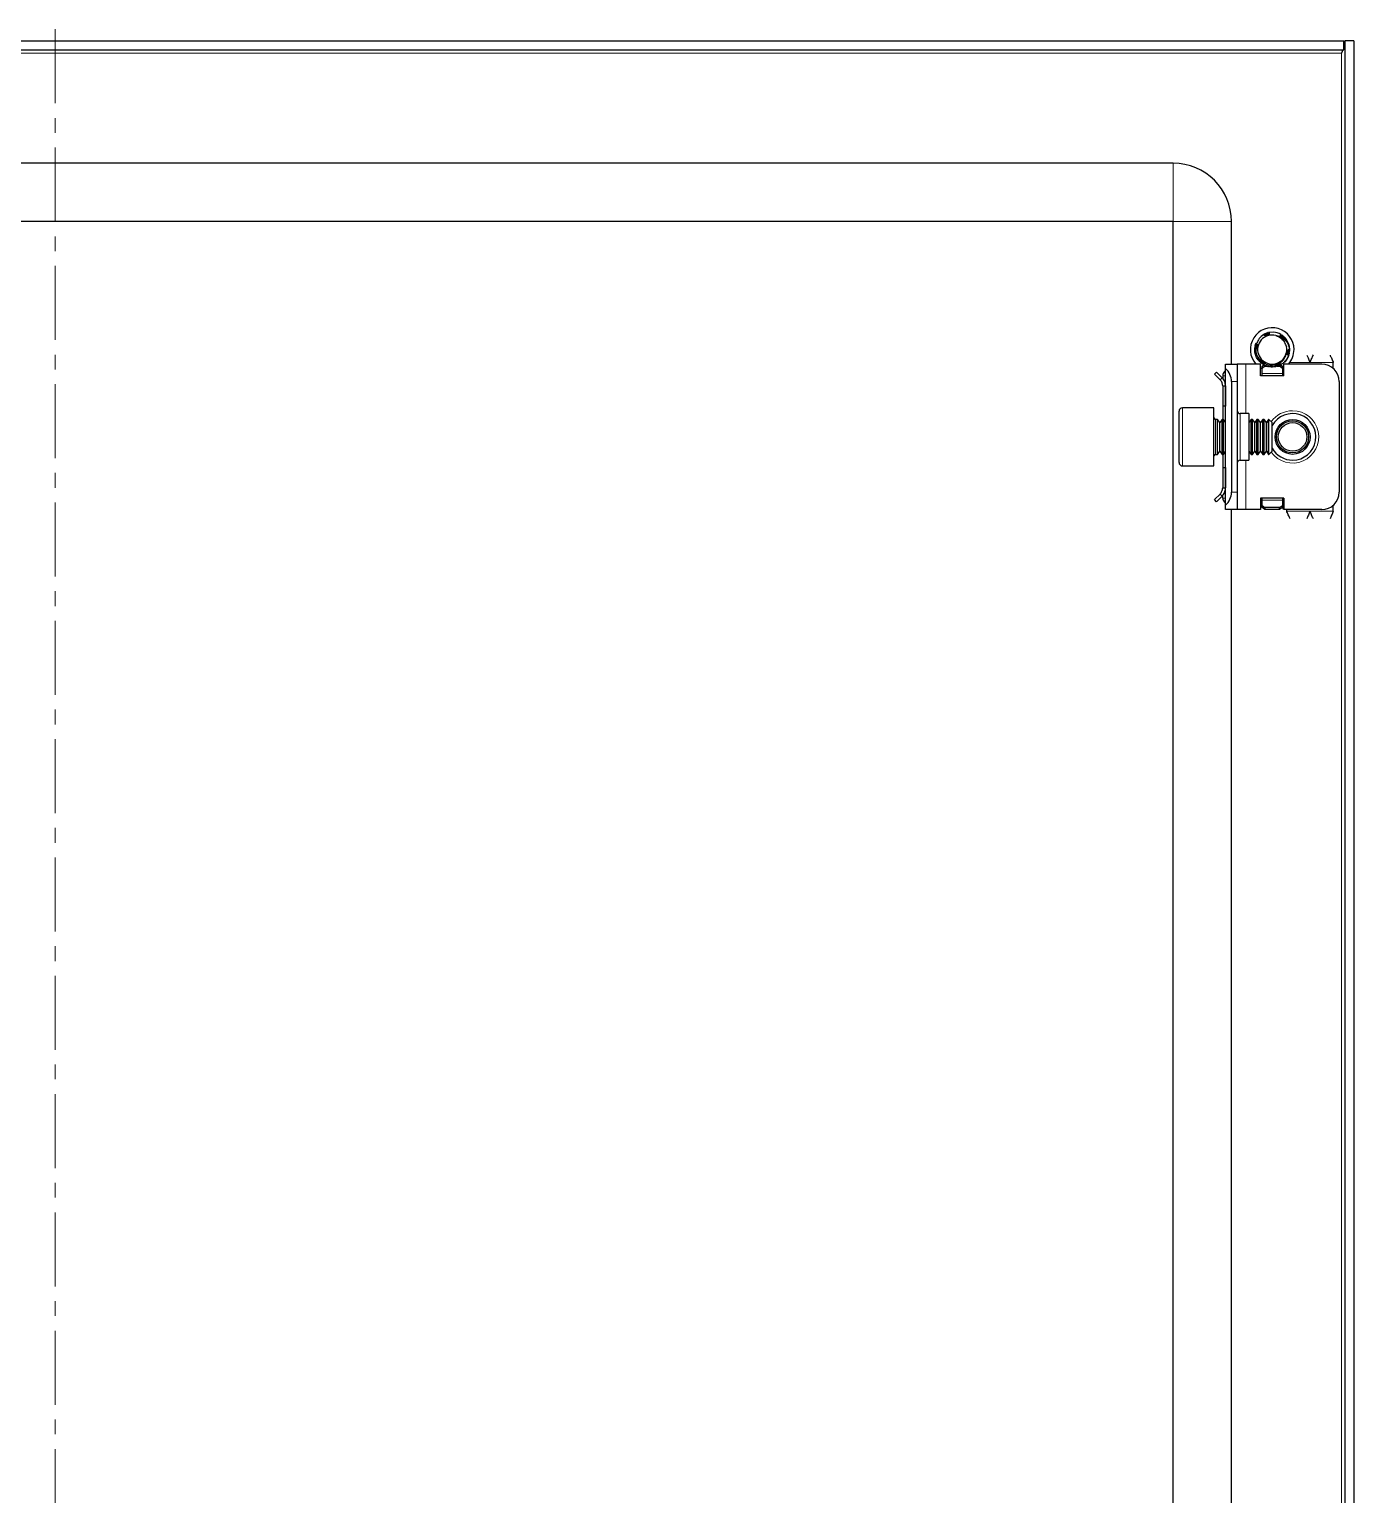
# Model space of a CAD drawing. Header units: millimetres. Extents: x 48 to 1430, y -979 to 1408.
# Drawn here: x 1202.5 to 1430, y 1056.5 to 1308.2 of the extents above; entities that cross this region are included whole.
import ezdxf

# ---------------------------------------------------------------- set-up
doc = ezdxf.new("R2010")
doc.units = ezdxf.units.MM
doc.linetypes.add('CENTERX2', pattern=[20.32, 12.7, -2.54, 2.54, -2.54])
doc.layers.add('FORMAT', color=7, linetype='Continuous')

msp = doc.modelspace()

# ---------------------------------------------------------------- linework, layer by layer
at = {"color": 7, "linetype": 'Continuous', "lineweight": 25}
for p, q in [((985.69, 1306.17), (1428.29, 1306.17)), ((985.69, 1304.67), (1428.29, 1304.67)), ((1428.13, 1304.67), (1427.89, 1304.07)), ((1428.29, 1304.67), (1428.29, 1306.17)), ((1429.99, 1306.17), (1428.49, 1306.17)), ((1428.49, 1306.17), (1428.49, -854.83)), ((1429.99, 1306.17), (1429.99, -854.83)), ((1398.99, 1285.17), (1014.99, 1285.17)), ((1398.99, 1275.17), (1014.99, 1275.17)), ((1398.99, -823.83), (1398.99, 1275.17)), ((1408.99, 1250.67), (1408.99, 1275.17)), ((1414.91, 1255.97), (1414.87, 1255.96)), ((1414.91, 1255.97), (1415.14, 1256.04)), ((1415.11, 1256.04), (1415.06, 1256.03)), ((1415.3, 1256.09), (1415.25, 1256.08)), ((1416.19, 1256.17), (1415.44, 1256.1)), ((1412.99, 1253.27), (1413.02, 1253.52)), ((1413, 1253.47), (1413, 1253.42)), ((1413.03, 1253.68), (1413.02, 1253.63)), ((1413.07, 1253.88), (1413.06, 1253.83)), ((1413.07, 1253.88), (1413.15, 1254.11)), ((1413.12, 1254.06), (1413.11, 1254.02)), ((1414.36, 1255.7), (1414.57, 1255.81)), ((1414.54, 1255.8), (1414.5, 1255.78)), ((1414.54, 1255.73), (1414.5, 1255.78)), ((1414.54, 1255.8), (1414.76, 1255.88)), ((1414.72, 1255.89), (1414.68, 1255.87)), ((1417.68, 1255.65), (1417.64, 1255.68)), ((1417.85, 1255.52), (1417.81, 1255.56)), ((1418.01, 1255.39), (1417.97, 1255.42)), ((1418.15, 1255.25), (1418.12, 1255.29)), ((1418.15, 1255.25), (1418.27, 1255.12)), ((1418.26, 1255.13), (1418.25, 1255.15)), ((1418.28, 1254.04), (1418.45, 1253.63)), ((1412.99, 1253.06), (1413.01, 1253.3)), ((1412.99, 1253.27), (1412.99, 1253.22)), ((1412.99, 1253.06), (1412.99, 1253.01)), ((1413, 1252.86), (1413.01, 1252.82)), ((1413.03, 1252.67), (1413.04, 1252.63)), ((1413.07, 1252.49), (1413.08, 1252.44)), ((1413.11, 1252.31), (1413.13, 1252.27)), ((1413.17, 1252.13), (1413.18, 1252.12)), ((1413.76, 1251.16), (1413.79, 1251.13)), ((1413.9, 1251.02), (1413.93, 1250.99)), ((1414.21, 1250.76), (1414, 1250.94)), ((1414.05, 1250.89), (1414.08, 1250.85)), ((1418.23, 1251.24), (1418.11, 1251.05)), ((1418.76, 1252.06), (1418.65, 1251.87)), ((1418.77, 1252.05), (1418.67, 1251.87)), ((1418.82, 1252.19), (1418.84, 1252.23)), ((1418.88, 1252.37), (1418.89, 1252.42)), ((1418.98, 1252.98), (1418.92, 1252.67)), ((1418.93, 1252.57), (1418.94, 1252.61)), ((1418.96, 1252.77), (1418.97, 1252.82)), ((1418.98, 1252.98), (1418.98, 1253.03)), ((1418.99, 1253.17), (1418.99, 1253.17)), ((1426.49, 1249.91), (1426.49, 1250.92)), ((1406.43, 1249.31), (1406.07, 1248.96)), ((1407.05, 1247.98), (1406.07, 1248.96)), ((1407.4, 1248.34), (1406.43, 1249.31)), ((1407.49, 1248.67), (1407.49, 1248.28)), ((1407.78, 1249.38), (1407.99, 1249.59)), ((1407.99, 1250.67), (1409.99, 1250.67)), ((1407.99, 1249.91), (1407.99, 1250.67)), ((1407.99, 1226.44), (1407.99, 1249.91)), ((1409.99, 1250.67), (1409.99, 1247.67)), ((1411.49, 1250.67), (1409.99, 1250.67)), ((1413.99, 1250.67), (1411.49, 1250.67)), ((1413.99, 1248.67), (1413.99, 1250.67)), ((1414.24, 1249.86), (1413.99, 1250)), ((1417.99, 1248.67), (1413.99, 1248.67)), ((1414.21, 1250.76), (1414.25, 1250.73)), ((1414.24, 1250.29), (1414.58, 1250.54)), ((1414.74, 1250.29), (1414.24, 1249.94)), ((1414.24, 1249.94), (1414.24, 1250.29)), ((1414.24, 1249.03), (1414.24, 1249.94)), ((1414.24, 1248.67), (1414.24, 1249.03)), ((1414.38, 1250.64), (1414.42, 1250.61)), ((1414.56, 1250.54), (1414.42, 1250.65)), ((1414.56, 1250.54), (1414.56, 1250.65)), ((1414.56, 1250.54), (1414.6, 1250.51)), ((1414.74, 1250.29), (1415.14, 1250.29)), ((1415.09, 1250.31), (1414.89, 1250.42)), ((1414.91, 1250.37), (1414.95, 1250.36)), ((1415.09, 1250.31), (1415.13, 1250.3)), ((1415.27, 1250.26), (1415.31, 1250.25)), ((1416.44, 1250.21), (1416.25, 1250.18)), ((1416.59, 1250.23), (1416.63, 1250.24)), ((1416.96, 1250.34), (1416.78, 1250.29)), ((1416.83, 1250.29), (1417.24, 1250.29)), ((1417.74, 1249.94), (1417.24, 1250.29)), ((1417.33, 1250.58), (1417.74, 1250.29)), ((1417.74, 1250.29), (1417.74, 1249.94)), ((1417.74, 1249.94), (1417.74, 1249.03)), ((1417.74, 1249.03), (1417.74, 1248.67)), ((1417.99, 1250), (1417.79, 1249.88)), ((1417.79, 1249.88), (1417.79, 1248.67)), ((1417.99, 1248.67), (1417.99, 1250.67)), ((1424.49, 1250.67), (1417.99, 1250.67)), ((1407.05, 1247.98), (1407.4, 1248.34)), ((1407.49, 1246.92), (1407.99, 1246.92)), ((1407.49, 1246.92), (1407.49, 1243.42)), ((1407.99, 1246.92), (1407.99, 1243.42)), ((1408.99, 1247.67), (1408.99, 1228.67)), ((1409.99, 1247.67), (1409.99, 1228.67)), ((1427.49, 1247.67), (1427.49, 1228.67)), ((1407.99, 1243.42), (1407.49, 1243.42)), ((1407.49, 1243.42), (1407.49, 1241.17)), ((1399.99, 1233.77), (1399.99, 1242.57)), ((1405.99, 1243.17), (1400.59, 1243.17)), ((1405.99, 1233.17), (1405.99, 1243.17)), ((1406.6, 1241.17), (1406.24, 1241.17)), ((1406.99, 1240.62), (1406.6, 1241.17)), ((1406.6, 1240.7), (1406.6, 1241.17)), ((1407.38, 1241.17), (1406.99, 1240.62)), ((1407.6, 1241.17), (1407.38, 1241.17)), ((1407.38, 1240.7), (1407.38, 1241.17)), ((1407.99, 1240.62), (1407.6, 1241.17)), ((1407.6, 1240.7), (1407.6, 1241.17)), ((1411.99, 1242.17), (1410.49, 1242.17)), ((1411.99, 1242.17), (1411.99, 1234.17)), ((1412.38, 1241.17), (1411.99, 1240.62)), ((1412.6, 1241.17), (1412.38, 1241.17)), ((1412.38, 1240.7), (1412.38, 1241.17)), ((1412.99, 1240.62), (1412.6, 1241.17)), ((1412.6, 1240.7), (1412.6, 1241.17)), ((1413.38, 1241.17), (1412.99, 1240.62)), ((1413.6, 1241.17), (1413.38, 1241.17)), ((1413.38, 1240.7), (1413.38, 1241.17)), ((1413.99, 1240.62), (1413.6, 1241.17)), ((1413.6, 1240.7), (1413.6, 1241.17)), ((1414.38, 1241.17), (1413.99, 1240.62)), ((1414.6, 1241.17), (1414.38, 1241.17)), ((1414.38, 1240.7), (1414.38, 1241.17)), ((1414.99, 1240.62), (1414.6, 1241.17)), ((1414.6, 1240.7), (1414.6, 1241.17)), ((1415.38, 1241.17), (1414.99, 1240.62)), ((1415.43, 1241.17), (1415.38, 1241.17)), ((1415.38, 1240.7), (1415.38, 1241.17)), ((1415.99, 1240.62), (1415.43, 1241.17)), ((1415.43, 1235.17), (1415.43, 1241.17)), ((1406.6, 1235.17), (1406.6, 1240.7)), ((1406.99, 1240.23), (1406.99, 1240.62)), ((1406.99, 1235.73), (1406.99, 1240.23)), ((1407.38, 1235.17), (1407.38, 1240.7)), ((1407.6, 1235.17), (1407.6, 1240.7)), ((1412.38, 1235.17), (1412.38, 1240.7)), ((1412.6, 1235.17), (1412.6, 1240.7)), ((1412.99, 1240.23), (1412.99, 1240.62)), ((1412.99, 1235.73), (1412.99, 1240.23)), ((1413.38, 1235.17), (1413.38, 1240.7)), ((1413.6, 1235.17), (1413.6, 1240.7)), ((1413.99, 1240.23), (1413.99, 1240.62)), ((1413.99, 1235.73), (1413.99, 1240.23)), ((1414.38, 1235.17), (1414.38, 1240.7)), ((1414.6, 1235.17), (1414.6, 1240.7)), ((1414.99, 1240.23), (1414.99, 1240.62)), ((1414.99, 1235.73), (1414.99, 1240.23)), ((1415.38, 1235.17), (1415.38, 1240.7)), ((1415.99, 1235.73), (1415.99, 1240.62)), ((1406.24, 1235.17), (1406.6, 1235.17)), ((1406.6, 1235.17), (1406.99, 1235.73)), ((1406.99, 1235.73), (1407.38, 1235.17)), ((1407.38, 1235.17), (1407.6, 1235.17)), ((1407.49, 1235.17), (1407.49, 1232.92)), ((1407.6, 1235.17), (1407.99, 1235.73)), ((1410.49, 1234.17), (1411.99, 1234.17)), ((1411.99, 1235.73), (1412.38, 1235.17)), ((1412.38, 1235.17), (1412.6, 1235.17)), ((1412.6, 1235.17), (1412.99, 1235.73)), ((1412.99, 1235.73), (1413.38, 1235.17)), ((1413.38, 1235.17), (1413.6, 1235.17)), ((1413.6, 1235.17), (1413.99, 1235.73)), ((1413.99, 1235.73), (1414.38, 1235.17)), ((1414.38, 1235.17), (1414.6, 1235.17)), ((1414.6, 1235.17), (1414.99, 1235.73)), ((1414.99, 1235.73), (1415.38, 1235.17)), ((1415.38, 1235.17), (1415.43, 1235.17)), ((1415.43, 1235.17), (1415.99, 1235.73)), ((1400.59, 1233.17), (1405.99, 1233.17)), ((1407.49, 1232.92), (1407.99, 1232.92)), ((1407.49, 1232.92), (1407.49, 1229.42)), ((1407.99, 1232.92), (1407.99, 1229.42)), ((1407.05, 1228.36), (1406.07, 1227.39)), ((1407.05, 1228.36), (1407.4, 1228.01)), ((1407.49, 1229.42), (1407.99, 1229.42)), ((1409.99, 1228.67), (1409.99, 1225.67)), ((1406.43, 1227.03), (1406.07, 1227.39)), ((1407.4, 1228.01), (1406.43, 1227.03)), ((1407.49, 1227.67), (1407.49, 1228.13)), ((1407.99, 1226.76), (1407.78, 1226.97)), ((1407.99, 1225.67), (1407.99, 1226.44)), ((1417.99, 1227.67), (1413.99, 1227.67)), ((1413.99, 1227.67), (1413.99, 1225.67)), ((1414.24, 1227.32), (1414.24, 1227.67)), ((1414.24, 1226.4), (1414.24, 1227.32)), ((1414.24, 1226.4), (1414.74, 1226.05)), ((1414.24, 1226.05), (1414.24, 1226.4)), ((1414.74, 1225.7), (1414.24, 1226.05)), ((1417.24, 1226.05), (1414.74, 1226.05)), ((1414.74, 1226.05), (1414.74, 1225.7)), ((1417.24, 1226.05), (1417.74, 1226.4)), ((1417.24, 1225.7), (1417.24, 1226.05)), ((1417.74, 1226.05), (1417.24, 1225.7)), ((1417.74, 1227.67), (1417.74, 1227.32)), ((1417.74, 1227.32), (1417.74, 1226.4)), ((1417.74, 1226.4), (1417.74, 1226.05)), ((1417.79, 1227.67), (1417.79, 1225.79)), ((1417.79, 1225.79), (1417.99, 1225.79)), ((1417.99, 1227.67), (1417.99, 1225.67)), ((1426.49, 1225.42), (1426.49, 1226.44)), ((1409.99, 1225.67), (1407.99, 1225.67)), ((1408.99, 550.67), (1408.99, 1225.67)), ((1411.49, 1225.67), (1409.99, 1225.67)), ((1413.99, 1225.67), (1411.49, 1225.67)), ((1417.24, 1225.7), (1414.74, 1225.7)), ((1424.49, 1225.67), (1417.99, 1225.67)), ((1418.49, 1225.42), (1418.49, 1225.67))]:
    msp.add_line(p, q, dxfattribs=at)
at = {"color": 8, "linetype": 'Continuous', "lineweight": 18}
for p, q in [((986.09, 1304.07), (1427.89, 1304.07)), ((1427.89, 1304.07), (1427.89, -852.73)), ((1398.99, 1275.17), (1398.99, 1285.17)), ((1398.99, 1275.17), (1408.99, 1275.17)), ((1418.99, 1250.92), (1422.49, 1250.92)), ((1426.49, 1250.92), (1422.49, 1250.92)), ((1407.99, 1248.67), (1407.49, 1248.67)), ((1407.99, 1249.17), (1407.78, 1249.38)), ((1411.49, 1250.67), (1411.49, 1242.17)), ((1417.74, 1249.03), (1414.24, 1249.03)), ((1409.99, 1247.67), (1408.99, 1247.67)), ((1400.59, 1243.17), (1400.59, 1233.17)), ((1406.24, 1241.17), (1406.24, 1236.56)), ((1410.49, 1242.17), (1410.49, 1234.17)), ((1406.24, 1236.56), (1406.24, 1235.17)), ((1411.49, 1234.17), (1411.49, 1225.67)), ((1408.99, 1228.67), (1409.99, 1228.67)), ((1407.99, 1227.67), (1407.49, 1227.67)), ((1407.99, 1227.17), (1407.78, 1226.97)), ((1414.24, 1227.32), (1417.74, 1227.32)), ((1422.49, 1225.42), (1418.49, 1225.42)), ((1426.49, 1225.42), (1422.49, 1225.42))]:
    msp.add_line(p, q, dxfattribs=at)
at = {"color": 7, "linetype": 'Continuous', "lineweight": 25}
for radius in [3, 2.76, 2.45]:
    msp.add_circle((1419.49, 1238.17), radius, dxfattribs=at)
for centre, radius, start, end in [((1398.99, 1275.17), 10, 0, 90), ((1415.99, 1253.17), 3.75, 0, 221.8103), ((1415.99, 1253.17), 3, 59.9286, 86.2193), ((1415.99, 1253.17), 2.5, 168.5944, 228.5944), ((1415.99, 1253.17), 2.5, 108.5944, 168.5944), ((1415.99, 1253.17), 2.5, 75.8881, 108.5944), ((1415.99, 1253.17), 3, 360, 40.7437), ((1415.99, 1253.17), 2.5, 348.5944, 10.5165), ((1415.99, 1253.17), 2.5, 228.5944, 288.5944), ((1415.99, 1253.17), 2.5, 288.5944, 348.5944), ((1415.99, 1253.17), 3.75, 318.1897, 0), ((1408.49, 1248.67), 1, 135, 180), ((1405.99, 1247.67), 3, 360, 48.1897), ((1424.49, 1247.67), 3, 360, 90), ((1400.59, 1242.57), 0.6, 90, 180), ((1406.24, 1241.42), 0.25, 180, 270), ((1410.49, 1242.67), 0.5, 180, 270), ((1419.49, 1238.17), 4, 270, 151.045), ((1419.49, 1238.17), 4, 208.955, 270), ((1400.59, 1233.77), 0.6, 180, 270), ((1406.24, 1234.92), 0.25, 90, 180), ((1410.49, 1233.67), 0.5, 90, 180), ((1405.99, 1228.67), 3, 311.8103, 360), ((1424.49, 1228.67), 3, 270, 360), ((1408.49, 1227.67), 1, 180, 225)]:
    msp.add_arc(centre, radius, start, end, dxfattribs=at)
at = {"color": 8, "linetype": 'Continuous', "lineweight": 18}
for start, end in [(215.4622, 90), (90, 144.5378)]:
    msp.add_arc((1419.49, 1238.17), 4.5, start, end, dxfattribs=at)
at = {"color": 7, "linetype": 'Continuous', "lineweight": 25}
msp.add_open_spline([(1427.89, 1304.07), (1427.92, 1304.15), (1427.99, 1304.31), (1428.09, 1304.51), (1428.19, 1304.65), (1428.25, 1304.66), (1428.29, 1304.67)], degree=3, dxfattribs=at)
for points, knots in [([(1428.49, 1306.17), (1428.48, 1305.99), (1428.45, 1305.63), (1428.37, 1305.26), (1428.29, 1305.06), (1428.29, 1305.05)], [0, 0, 0, 0, 0.48755, 0.97507, 1, 1, 1, 1]), ([(1414.98, 1255.51), (1414.98, 1255.54), (1414.99, 1255.61), (1414.98, 1255.7), (1414.96, 1255.8), (1414.92, 1255.88), (1414.89, 1255.93), (1414.87, 1255.96)], [0, 0, 0, 0, 0.181695, 0.396783, 0.61186, 0.803681, 1, 1, 1, 1]), ([(1414.91, 1255.97), (1414.94, 1255.95), (1414.99, 1255.9), (1415.04, 1255.82), (1415.07, 1255.74), (1415.09, 1255.65), (1415.09, 1255.58), (1415.08, 1255.54), (1415.07, 1255.52)], [0, 0, 0, 0, 0.208724, 0.39105, 0.568219, 0.73683, 0.894853, 1, 1, 1, 1]), ([(1415.1, 1255.52), (1415.1, 1255.53), (1415.12, 1255.57), (1415.13, 1255.64), (1415.14, 1255.74), (1415.13, 1255.84), (1415.11, 1255.94), (1415.08, 1256), (1415.06, 1256.03)], [0, 0, 0, 0, 0.043388, 0.23288, 0.422274, 0.611632, 0.803279, 1, 1, 1, 1]), ([(1415.11, 1256.04), (1415.13, 1256.01), (1415.17, 1255.96), (1415.21, 1255.87), (1415.23, 1255.79), (1415.23, 1255.71), (1415.22, 1255.63), (1415.2, 1255.58), (1415.19, 1255.55), (1415.18, 1255.54)], [0, 0, 0, 0, 0.198483, 0.367712, 0.531083, 0.685778, 0.830503, 0.965152, 1, 1, 1, 1]), ([(1415.44, 1256.1), (1415.45, 1256.08), (1415.47, 1256.03), (1415.48, 1255.96), (1415.48, 1255.88), (1415.47, 1255.8), (1415.43, 1255.72), (1415.37, 1255.64), (1415.27, 1255.57), (1415.21, 1255.55), (1415.19, 1255.54)], [0, 0, 0, 0, 0.098631, 0.238541, 0.378532, 0.49895, 0.601027, 0.777401, 0.9101, 1, 1, 1, 1]), ([(1415.21, 1255.56), (1415.22, 1255.58), (1415.25, 1255.63), (1415.28, 1255.72), (1415.29, 1255.82), (1415.3, 1255.94), (1415.27, 1256.03), (1415.25, 1256.08)], [0, 0, 0, 0, 0.13286, 0.29106, 0.491007, 0.69089, 1, 1, 1, 1]), ([(1415.3, 1256.09), (1415.31, 1256.07), (1415.34, 1256.01), (1415.36, 1255.93), (1415.37, 1255.85), (1415.37, 1255.77), (1415.34, 1255.67), (1415.3, 1255.62), (1415.27, 1255.58)], [0, 0, 0, 0, 0.16279, 0.324686, 0.479688, 0.626058, 0.76302, 1, 1, 1, 1]), ([(1415.29, 1255.59), (1415.29, 1255.6), (1415.32, 1255.62), (1415.36, 1255.68), (1415.4, 1255.76), (1415.43, 1255.85), (1415.45, 1255.94), (1415.45, 1256.03), (1415.44, 1256.08), (1415.44, 1256.1)], [0, 0, 0, 0, 0.036757, 0.196192, 0.355485, 0.51469, 0.719746, 0.882005, 1, 1, 1, 1]), ([(1413, 1253.47), (1413.04, 1253.49), (1413.1, 1253.51), (1413.2, 1253.52), (1413.29, 1253.52), (1413.37, 1253.5), (1413.43, 1253.48), (1413.45, 1253.46), (1413.45, 1253.46)], [0, 0, 0, 0, 0.227908, 0.430276, 0.627707, 0.816134, 0.99284, 1, 1, 1, 1]), ([(1413.38, 1253.37), (1413.38, 1253.38), (1413.34, 1253.4), (1413.27, 1253.42), (1413.18, 1253.44), (1413.08, 1253.44), (1413.03, 1253.43), (1413, 1253.42)], [0, 0, 0, 0, 0.050156, 0.304513, 0.55888, 0.776903, 1, 1, 1, 1]), ([(1413.46, 1253.49), (1413.44, 1253.51), (1413.39, 1253.55), (1413.3, 1253.6), (1413.21, 1253.62), (1413.11, 1253.64), (1413.05, 1253.63), (1413.02, 1253.63)], [0, 0, 0, 0, 0.19243, 0.403622, 0.614801, 0.805152, 1, 1, 1, 1]), ([(1413.03, 1253.68), (1413.07, 1253.69), (1413.13, 1253.7), (1413.23, 1253.7), (1413.31, 1253.69), (1413.39, 1253.66), (1413.46, 1253.62), (1413.49, 1253.59), (1413.51, 1253.57)], [0, 0, 0, 0, 0.205811, 0.38496, 0.558827, 0.724121, 0.878934, 1, 1, 1, 1]), ([(1413.49, 1253.62), (1413.47, 1253.64), (1413.43, 1253.69), (1413.35, 1253.75), (1413.26, 1253.79), (1413.16, 1253.82), (1413.09, 1253.83), (1413.06, 1253.83)], [0, 0, 0, 0, 0.183111, 0.381533, 0.579913, 0.787111, 1, 1, 1, 1]), ([(1413.07, 1253.88), (1413.11, 1253.88), (1413.17, 1253.89), (1413.27, 1253.88), (1413.35, 1253.85), (1413.42, 1253.81), (1413.48, 1253.76), (1413.51, 1253.72), (1413.52, 1253.7)], [0, 0, 0, 0, 0.207037, 0.38272, 0.55212, 0.712365, 0.86221, 1, 1, 1, 1]), ([(1413.11, 1254), (1413.12, 1254.03), (1413.13, 1254.14), (1413.19, 1254.24), (1413.23, 1254.32)], [0, 0, 0, 0, 0.218168, 1, 1, 1, 1]), ([(1413.53, 1253.71), (1413.52, 1253.73), (1413.5, 1253.78), (1413.44, 1253.84), (1413.37, 1253.91), (1413.28, 1253.96), (1413.2, 1254), (1413.14, 1254.01), (1413.11, 1254.02)], [0, 0, 0, 0, 0.112687, 0.266978, 0.464332, 0.661607, 0.829157, 1, 1, 1, 1]), ([(1413.12, 1254.06), (1413.15, 1254.06), (1413.21, 1254.06), (1413.3, 1254.04), (1413.37, 1254), (1413.43, 1253.95), (1413.48, 1253.9), (1413.52, 1253.84), (1413.54, 1253.8), (1413.54, 1253.78)], [0, 0, 0, 0, 0.164802, 0.328662, 0.485343, 0.633184, 0.771489, 0.900657, 1, 1, 1, 1]), ([(1413.54, 1253.67), (1413.53, 1253.64), (1413.51, 1253.56), (1413.45, 1253.46), (1413.39, 1253.37), (1413.32, 1253.31), (1413.25, 1253.26), (1413.19, 1253.23), (1413.16, 1253.21), (1413.15, 1253.21)], [0, 0, 0, 0, 0.1251657, 0.3367685, 0.4886747, 0.6403706, 0.7919615, 0.9435026, 1, 1, 1, 1]), ([(1414.53, 1255.72), (1414.45, 1255.68), (1414.1, 1255.45), (1413.61, 1254.94), (1413.39, 1254.39), (1413.29, 1254.14)], [0, 0, 0, 0, 0.128781, 0.613629, 1, 1, 1, 1]), ([(1413.29, 1254.14), (1413.29, 1254.14), (1413.32, 1254.13), (1413.37, 1254.1), (1413.43, 1254.05), (1413.48, 1254), (1413.52, 1253.93), (1413.55, 1253.82), (1413.55, 1253.72), (1413.54, 1253.67), (1413.54, 1253.67)], [0, 0, 0, 0, 0.022761, 0.192243, 0.346896, 0.477535, 0.588677, 0.783334, 0.968624, 1, 1, 1, 1]), ([(1413.55, 1253.74), (1413.55, 1253.77), (1413.54, 1253.83), (1413.5, 1253.92), (1413.45, 1253.99), (1413.39, 1254.06), (1413.33, 1254.11), (1413.3, 1254.13), (1413.29, 1254.14)], [0, 0, 0, 0, 0.182737, 0.363423, 0.543947, 0.724373, 0.904747, 1, 1, 1, 1]), ([(1415.19, 1255.54), (1415.18, 1255.54), (1415.13, 1255.52), (1415.05, 1255.51), (1414.95, 1255.51), (1414.86, 1255.52), (1414.78, 1255.55), (1414.7, 1255.58), (1414.62, 1255.63), (1414.56, 1255.68), (1414.53, 1255.71), (1414.53, 1255.72)], [0, 0, 0, 0, 0.04296, 0.1733, 0.274263, 0.401081, 0.527716, 0.654259, 0.780759, 0.936852, 1, 1, 1, 1]), ([(1414.54, 1255.8), (1414.57, 1255.78), (1414.63, 1255.74), (1414.7, 1255.67), (1414.74, 1255.61), (1414.76, 1255.57), (1414.76, 1255.56)], [0, 0, 0, 0, 0.319514, 0.608493, 0.891527, 1, 1, 1, 1]), ([(1414.83, 1255.54), (1414.83, 1255.54), (1414.83, 1255.57), (1414.82, 1255.64), (1414.78, 1255.73), (1414.74, 1255.81), (1414.7, 1255.85), (1414.68, 1255.87)], [0, 0, 0, 0, 0.00279, 0.269575, 0.536371, 0.765499, 1, 1, 1, 1]), ([(1414.72, 1255.89), (1414.75, 1255.87), (1414.81, 1255.83), (1414.87, 1255.75), (1414.91, 1255.67), (1414.94, 1255.59), (1414.94, 1255.54), (1414.94, 1255.52)], [0, 0, 0, 0, 0.234253, 0.442787, 0.646465, 0.841043, 1, 1, 1, 1]), ([(1416.6, 1255.6), (1416.88, 1255.54), (1417.18, 1255.49), (1417.44, 1255.36), (1417.45, 1255.36)], [0, 0, 0, 0, 0.965671, 1, 1, 1, 1]), ([(1416.6, 1255.6), (1416.69, 1255.56), (1416.83, 1255.5), (1416.95, 1255.43), (1416.99, 1255.41)], [0, 0, 0, 0, 0.681733, 1, 1, 1, 1]), ([(1416.99, 1255.41), (1417.07, 1255.37), (1417.39, 1255.21), (1417.9, 1254.79), (1418.15, 1254.29), (1418.28, 1254.04)], [0, 0, 0, 0, 0.130652, 0.560007, 1, 1, 1, 1]), ([(1417.45, 1255.36), (1417.45, 1255.38), (1417.44, 1255.42), (1417.43, 1255.5), (1417.43, 1255.59), (1417.45, 1255.68), (1417.48, 1255.74), (1417.49, 1255.77)], [0, 0, 0, 0, 0.113604, 0.31095, 0.508229, 0.75166, 1, 1, 1, 1]), ([(1417.51, 1255.76), (1417.51, 1255.72), (1417.51, 1255.65), (1417.48, 1255.56), (1417.45, 1255.5), (1417.44, 1255.47), (1417.44, 1255.47)], [0, 0, 0, 0, 0.3571393, 0.6809788, 0.9981828, 1, 1, 1, 1]), ([(1417.45, 1255.38), (1417.47, 1255.4), (1417.52, 1255.44), (1417.57, 1255.51), (1417.62, 1255.59), (1417.63, 1255.65), (1417.64, 1255.68)], [0, 0, 0, 0, 0.228254, 0.510351, 0.752319, 1, 1, 1, 1]), ([(1418.06, 1254.95), (1418.04, 1254.95), (1418, 1254.94), (1417.91, 1254.93), (1417.81, 1254.95), (1417.72, 1254.98), (1417.64, 1255.03), (1417.56, 1255.12), (1417.49, 1255.24), (1417.46, 1255.32), (1417.45, 1255.36)], [0, 0, 0, 0, 0.073646, 0.169563, 0.351373, 0.438893, 0.519676, 0.682906, 0.8512, 1, 1, 1, 1]), ([(1417.68, 1255.65), (1417.68, 1255.61), (1417.67, 1255.54), (1417.64, 1255.45), (1417.59, 1255.37), (1417.54, 1255.31), (1417.5, 1255.28), (1417.48, 1255.27)], [0, 0, 0, 0, 0.240212, 0.454711, 0.664287, 0.864517, 1, 1, 1, 1]), ([(1417.49, 1255.24), (1417.52, 1255.25), (1417.58, 1255.27), (1417.65, 1255.33), (1417.72, 1255.4), (1417.78, 1255.47), (1417.8, 1255.53), (1417.81, 1255.56)], [0, 0, 0, 0, 0.172104, 0.391099, 0.610089, 0.802801, 1, 1, 1, 1]), ([(1417.85, 1255.52), (1417.84, 1255.49), (1417.83, 1255.42), (1417.78, 1255.34), (1417.73, 1255.26), (1417.66, 1255.21), (1417.6, 1255.17), (1417.56, 1255.16), (1417.54, 1255.15)], [0, 0, 0, 0, 0.209239, 0.392702, 0.571062, 0.740844, 0.899958, 1, 1, 1, 1]), ([(1417.56, 1255.13), (1417.57, 1255.13), (1417.61, 1255.14), (1417.68, 1255.16), (1417.77, 1255.21), (1417.85, 1255.27), (1417.92, 1255.34), (1417.95, 1255.4), (1417.97, 1255.42)], [0, 0, 0, 0, 0.0505, 0.241124, 0.431653, 0.622154, 0.808692, 1, 1, 1, 1]), ([(1418.01, 1255.39), (1417.99, 1255.36), (1417.97, 1255.3), (1417.92, 1255.22), (1417.85, 1255.16), (1417.79, 1255.11), (1417.71, 1255.08), (1417.66, 1255.07), (1417.62, 1255.07), (1417.62, 1255.07)], [0, 0, 0, 0, 0.198035, 0.367663, 0.531495, 0.686664, 0.831818, 0.981917, 1, 1, 1, 1]), ([(1417.63, 1255.05), (1417.64, 1255.05), (1417.67, 1255.05), (1417.74, 1255.06), (1417.82, 1255.08), (1417.91, 1255.11), (1417.98, 1255.15), (1418.06, 1255.21), (1418.1, 1255.26), (1418.12, 1255.29)], [0, 0, 0, 0, 0.018281, 0.175639, 0.332896, 0.490097, 0.647274, 0.821632, 1, 1, 1, 1]), ([(1418.15, 1255.25), (1418.13, 1255.23), (1418.1, 1255.17), (1418.05, 1255.11), (1417.98, 1255.06), (1417.91, 1255.02), (1417.83, 1255), (1417.76, 1254.99), (1417.71, 1255.01), (1417.68, 1255.01)], [0, 0, 0, 0, 0.159446, 0.318034, 0.469983, 0.61348, 0.747649, 0.872856, 1, 1, 1, 1]), ([(1417.7, 1255), (1417.73, 1254.99), (1417.79, 1254.98), (1417.87, 1254.98), (1417.95, 1254.99), (1418.03, 1255.01), (1418.14, 1255.06), (1418.21, 1255.11), (1418.25, 1255.15)], [0, 0, 0, 0, 0.149407, 0.278563, 0.407661, 0.536722, 0.727045, 1, 1, 1, 1]), ([(1418.26, 1255.13), (1418.24, 1255.11), (1418.21, 1255.06), (1418.15, 1255), (1418.09, 1254.97), (1418.06, 1254.96), (1418.06, 1254.95)], [0, 0, 0, 0, 0.315056, 0.630194, 0.945514, 1, 1, 1, 1]), ([(1418.06, 1254.95), (1418.08, 1254.93), (1418.33, 1254.71), (1418.67, 1254.25), (1418.91, 1253.64), (1418.97, 1253.29), (1418.99, 1253.17)], [0, 0, 0, 0, 0.050685, 0.485619, 0.826643, 1, 1, 1, 1]), ([(1418.5, 1252.84), (1418.5, 1252.95), (1418.52, 1253.21), (1418.47, 1253.47), (1418.45, 1253.63)], [0, 0, 0, 0, 0.408521, 1, 1, 1, 1]), ([(1412.99, 1253.27), (1413.02, 1253.28), (1413.08, 1253.31), (1413.18, 1253.34), (1413.27, 1253.34), (1413.32, 1253.33), (1413.34, 1253.33)], [0, 0, 0, 0, 0.293779, 0.558982, 0.818494, 1, 1, 1, 1]), ([(1413.21, 1253.24), (1413.2, 1253.24), (1413.15, 1253.25), (1413.07, 1253.24), (1413.02, 1253.22), (1412.99, 1253.22)], [0, 0, 0, 0, 0.236131, 0.613435, 1, 1, 1, 1]), ([(1413.76, 1251.16), (1413.64, 1251.31), (1413.36, 1251.66), (1413.07, 1252.32), (1413.02, 1252.83), (1412.99, 1253.08)], [0, 0, 0, 0, 0.274163, 0.639603, 1, 1, 1, 1]), ([(1413.1, 1252.43), (1413.08, 1252.47), (1413.02, 1252.62), (1413.01, 1252.78), (1413, 1252.9)], [0, 0, 0, 0, 0.2829098, 1, 1, 1, 1]), ([(1413.25, 1251.95), (1413.25, 1251.95), (1413.18, 1252.07), (1413.14, 1252.2), (1413.11, 1252.33)], [0, 0, 0, 0, 0.025928, 1, 1, 1, 1]), ([(1413.15, 1253.21), (1413.15, 1253.14), (1413.17, 1252.75), (1413.35, 1252.08), (1413.72, 1251.6), (1413.89, 1251.38)], [0, 0, 0, 0, 0.108003, 0.585763, 1, 1, 1, 1]), ([(1413.68, 1251.29), (1413.64, 1251.33), (1413.5, 1251.46), (1413.41, 1251.64), (1413.34, 1251.76)], [0, 0, 0, 0, 0.288707, 1, 1, 1, 1]), ([(1413.76, 1251.16), (1413.78, 1251.19), (1413.81, 1251.23), (1413.87, 1251.29), (1413.94, 1251.34), (1414.02, 1251.37), (1414.09, 1251.38), (1414.15, 1251.38), (1414.19, 1251.37), (1414.21, 1251.37)], [0, 0, 0, 0, 0.169226, 0.337427, 0.497935, 0.649179, 0.790582, 0.922688, 1, 1, 1, 1]), ([(1414.25, 1251.33), (1414.25, 1251.33), (1414.18, 1251.33), (1414.08, 1251.31), (1413.97, 1251.27), (1413.88, 1251.21), (1413.82, 1251.16), (1413.79, 1251.13)], [0, 0, 0, 0, 0.046579, 0.362688, 0.551736, 0.740753, 1, 1, 1, 1]), ([(1413.89, 1251.38), (1413.89, 1251.38), (1413.92, 1251.39), (1413.97, 1251.41), (1414.06, 1251.42), (1414.16, 1251.4), (1414.26, 1251.35), (1414.31, 1251.31), (1414.33, 1251.3)], [0, 0, 0, 0, 0.045866, 0.230744, 0.387461, 0.658246, 0.861978, 1, 1, 1, 1]), ([(1414.25, 1251.36), (1414.22, 1251.37), (1414.16, 1251.39), (1414.06, 1251.4), (1413.97, 1251.4), (1413.92, 1251.38), (1413.89, 1251.38)], [0, 0, 0, 0, 0.251795, 0.502165, 0.752314, 1, 1, 1, 1]), ([(1413.9, 1251.02), (1413.91, 1251.05), (1413.94, 1251.11), (1414, 1251.19), (1414.06, 1251.24), (1414.13, 1251.28), (1414.2, 1251.31), (1414.25, 1251.31), (1414.27, 1251.31)], [0, 0, 0, 0, 0.211659, 0.390361, 0.562352, 0.724819, 0.876696, 1, 1, 1, 1]), ([(1414.34, 1251.25), (1414.31, 1251.25), (1414.24, 1251.23), (1414.15, 1251.2), (1414.07, 1251.14), (1413.99, 1251.08), (1413.95, 1251.02), (1413.93, 1250.99)], [0, 0, 0, 0, 0.190996, 0.383798, 0.576553, 0.78528, 1, 1, 1, 1]), ([(1414.05, 1250.89), (1414.06, 1250.92), (1414.07, 1250.99), (1414.12, 1251.07), (1414.18, 1251.13), (1414.25, 1251.18), (1414.31, 1251.22), (1414.34, 1251.22), (1414.35, 1251.23)], [0, 0, 0, 0, 0.219212, 0.409339, 0.593597, 0.768568, 0.932394, 1, 1, 1, 1]), ([(1414.44, 1251.16), (1414.44, 1251.16), (1414.41, 1251.16), (1414.34, 1251.13), (1414.26, 1251.08), (1414.18, 1251.01), (1414.12, 1250.94), (1414.1, 1250.88), (1414.08, 1250.85)], [0, 0, 0, 0, 0.002693, 0.20821, 0.413641, 0.619057, 0.807274, 1, 1, 1, 1]), ([(1414.21, 1250.76), (1414.21, 1250.79), (1414.22, 1250.86), (1414.26, 1250.95), (1414.31, 1251.03), (1414.38, 1251.09), (1414.42, 1251.13), (1414.45, 1251.14), (1414.46, 1251.14)], [0, 0, 0, 0, 0.222831, 0.420099, 0.612409, 0.79585, 0.967895, 1, 1, 1, 1]), ([(1414.5, 1251.04), (1414.49, 1251.03), (1414.45, 1251.01), (1414.39, 1250.96), (1414.33, 1250.89), (1414.28, 1250.81), (1414.26, 1250.76), (1414.25, 1250.73)], [0, 0, 0, 0, 0.0849649, 0.3293377, 0.5737157, 0.7844106, 1, 1, 1, 1]), ([(1414.33, 1251.3), (1414.34, 1251.29), (1414.38, 1251.25), (1414.43, 1251.19), (1414.48, 1251.11), (1414.51, 1251.02), (1414.54, 1250.94), (1414.54, 1250.88), (1414.54, 1250.85)], [0, 0, 0, 0, 0.066273, 0.267344, 0.4230955, 0.6187345, 0.8140891, 1, 1, 1, 1]), ([(1414.38, 1250.64), (1414.38, 1250.68), (1414.39, 1250.75), (1414.42, 1250.84), (1414.46, 1250.92), (1414.5, 1250.97), (1414.52, 1250.99), (1414.52, 1250.99)], [0, 0, 0, 0, 0.275174, 0.522846, 0.765225, 0.99702, 1, 1, 1, 1]), ([(1417.15, 1250.81), (1417.21, 1250.85), (1417.53, 1251.03), (1418.03, 1251.5), (1418.33, 1252.09), (1418.42, 1252.43), (1418.44, 1252.48)], [0, 0, 0, 0, 0.104785, 0.513079, 0.918136, 1, 1, 1, 1]), ([(1418.82, 1252.19), (1418.62, 1251.77), (1418.3, 1251.12), (1417.71, 1250.72), (1417.51, 1250.59)], [0, 0, 0, 0, 0.657042, 1, 1, 1, 1]), ([(1418.62, 1251.79), (1418.59, 1251.72), (1418.45, 1251.37), (1418.14, 1251.05), (1417.86, 1250.83), (1417.82, 1250.8)], [0, 0, 0, 0, 0.17549, 0.867074, 1, 1, 1, 1]), ([(1418.54, 1251.65), (1418.52, 1251.6), (1418.42, 1251.3), (1418.17, 1251.09), (1417.97, 1250.92)], [0, 0, 0, 0, 0.1718651, 1, 1, 1, 1]), ([(1418, 1250.94), (1418, 1250.95), (1418.01, 1250.96), (1418.02, 1250.97), (1418.03, 1250.97)], [0, 0, 0, 0, 0.485158, 1, 1, 1, 1]), ([(1418.13, 1251.07), (1418.13, 1251.08), (1418.14, 1251.09), (1418.15, 1251.1), (1418.16, 1251.1)], [0, 0, 0, 0, 0.4842322, 1, 1, 1, 1]), ([(1418.25, 1251.21), (1418.26, 1251.21), (1418.27, 1251.23), (1418.29, 1251.25), (1418.3, 1251.26)], [0, 0, 0, 0, 0.296796, 1, 1, 1, 1]), ([(1418.44, 1252.48), (1418.43, 1252.52), (1418.42, 1252.58), (1418.43, 1252.65), (1418.44, 1252.68)], [0, 0, 0, 0, 0.544473, 1, 1, 1, 1]), ([(1418.88, 1252.37), (1418.85, 1252.37), (1418.79, 1252.37), (1418.7, 1252.39), (1418.62, 1252.42), (1418.55, 1252.46), (1418.5, 1252.51), (1418.46, 1252.56), (1418.44, 1252.6), (1418.43, 1252.62)], [0, 0, 0, 0, 0.165667, 0.330522, 0.488809, 0.638525, 0.778629, 0.909213, 1, 1, 1, 1]), ([(1418.82, 1252.19), (1418.79, 1252.2), (1418.74, 1252.2), (1418.66, 1252.23), (1418.59, 1252.28), (1418.53, 1252.33), (1418.48, 1252.39), (1418.45, 1252.45), (1418.43, 1252.5), (1418.43, 1252.54), (1418.43, 1252.55)], [0, 0, 0, 0, 0.154027, 0.307095, 0.452862, 0.590123, 0.718565, 0.838856, 0.95247, 1, 1, 1, 1]), ([(1418.44, 1252.68), (1418.44, 1252.69), (1418.45, 1252.73), (1418.47, 1252.79), (1418.49, 1252.83), (1418.5, 1252.84)], [0, 0, 0, 0, 0.157682, 0.8030401, 1, 1, 1, 1]), ([(1418.93, 1252.57), (1418.89, 1252.56), (1418.82, 1252.55), (1418.73, 1252.55), (1418.64, 1252.57), (1418.57, 1252.61), (1418.51, 1252.65), (1418.48, 1252.69), (1418.46, 1252.7)], [0, 0, 0, 0, 0.208898, 0.388587, 0.562428, 0.727295, 0.881578, 1, 1, 1, 1]), ([(1418.46, 1252.68), (1418.47, 1252.66), (1418.51, 1252.61), (1418.57, 1252.55), (1418.64, 1252.5), (1418.72, 1252.46), (1418.8, 1252.43), (1418.86, 1252.42), (1418.89, 1252.42)], [0, 0, 0, 0, 0.1372662, 0.3079499, 0.478578, 0.6491848, 0.8228334, 1, 1, 1, 1]), ([(1418.46, 1252.53), (1418.47, 1252.52), (1418.49, 1252.48), (1418.54, 1252.41), (1418.61, 1252.34), (1418.69, 1252.29), (1418.76, 1252.26), (1418.81, 1252.24), (1418.84, 1252.23)], [0, 0, 0, 0, 0.0761511, 0.2767043, 0.47712, 0.6774733, 0.8375735, 1, 1, 1, 1]), ([(1418.47, 1252.82), (1418.47, 1252.81), (1418.5, 1252.77), (1418.57, 1252.72), (1418.65, 1252.67), (1418.74, 1252.63), (1418.84, 1252.61), (1418.9, 1252.61), (1418.94, 1252.61)], [0, 0, 0, 0, 0.069872, 0.258455, 0.446951, 0.635422, 0.81547, 1, 1, 1, 1]), ([(1418.96, 1252.77), (1418.93, 1252.76), (1418.86, 1252.74), (1418.76, 1252.73), (1418.67, 1252.74), (1418.59, 1252.76), (1418.53, 1252.8), (1418.5, 1252.82), (1418.49, 1252.83)], [0, 0, 0, 0, 0.214065, 0.402363, 0.585629, 0.760234, 0.923894, 1, 1, 1, 1]), ([(1418.5, 1252.89), (1418.5, 1252.9), (1418.52, 1252.93), (1418.56, 1252.98), (1418.61, 1253.03), (1418.68, 1253.08), (1418.76, 1253.13), (1418.84, 1253.16), (1418.92, 1253.17), (1418.96, 1253.17), (1418.99, 1253.17)], [0, 0, 0, 0, 0.060221, 0.18113, 0.301988, 0.42281, 0.589437, 0.75603, 0.87711, 1, 1, 1, 1]), ([(1418.52, 1252.93), (1418.55, 1252.91), (1418.6, 1252.87), (1418.69, 1252.84), (1418.79, 1252.81), (1418.88, 1252.81), (1418.94, 1252.81), (1418.97, 1252.82)], [0, 0, 0, 0, 0.189173, 0.404697, 0.62022, 0.807935, 1, 1, 1, 1]), ([(1418.98, 1252.98), (1418.95, 1252.96), (1418.89, 1252.93), (1418.79, 1252.91), (1418.7, 1252.91), (1418.61, 1252.93), (1418.57, 1252.95), (1418.55, 1252.96)], [0, 0, 0, 0, 0.235039, 0.445532, 0.651268, 0.847853, 1, 1, 1, 1]), ([(1418.75, 1252.06), (1418.74, 1252), (1418.7, 1251.88), (1418.64, 1251.76), (1418.6, 1251.7)], [0, 0, 0, 0, 0.462482, 1, 1, 1, 1]), ([(1418.63, 1253.04), (1418.66, 1253.03), (1418.72, 1253.01), (1418.81, 1253), (1418.9, 1253), (1418.96, 1253.02), (1418.98, 1253.03)], [0, 0, 0, 0, 0.237597, 0.516729, 0.755527, 1, 1, 1, 1]), ([(1418.99, 1253.18), (1418.96, 1253.16), (1418.89, 1253.13), (1418.8, 1253.1), (1418.74, 1253.1), (1418.71, 1253.1)], [0, 0, 0, 0, 0.371226, 0.708872, 1, 1, 1, 1]), ([(1418.93, 1252.57), (1418.92, 1252.51), (1418.9, 1252.43), (1418.87, 1252.36), (1418.86, 1252.34)], [0, 0, 0, 0, 0.657988, 1, 1, 1, 1]), ([(1418.99, 1253.18), (1418.99, 1253.13), (1418.99, 1253.05), (1418.97, 1252.98), (1418.97, 1252.95)], [0, 0, 0, 0, 0.659859, 1, 1, 1, 1]), ([(1421.92, 1252.23), (1421.99, 1252.08), (1422.17, 1251.73), (1422.36, 1251.24), (1422.47, 1250.96), (1422.49, 1250.92)], [0, 0, 0, 0, 0.4154826, 0.9171518, 1, 1, 1, 1]), ([(1422.49, 1250.92), (1422.58, 1251.17), (1422.77, 1251.65), (1422.96, 1252.05), (1423.06, 1252.24)], [0, 0, 0, 0, 0.502065, 1, 1, 1, 1]), ([(1425.92, 1252.23), (1425.99, 1252.08), (1426.17, 1251.73), (1426.36, 1251.24), (1426.47, 1250.96), (1426.49, 1250.92)], [0, 0, 0, 0, 0.4154826, 0.9171518, 1, 1, 1, 1]), ([(1414.54, 1250.86), (1414.52, 1250.83), (1414.48, 1250.78), (1414.44, 1250.7), (1414.43, 1250.64), (1414.42, 1250.61)], [0, 0, 0, 0, 0.36332, 0.677837, 1, 1, 1, 1]), ([(1414.54, 1250.85), (1414.6, 1250.82), (1414.93, 1250.64), (1415.6, 1250.46), (1416.22, 1250.5), (1416.52, 1250.57), (1416.52, 1250.57)], [0, 0, 0, 0, 0.102158, 0.551599, 0.99962, 1, 1, 1, 1]), ([(1414.62, 1250.83), (1414.62, 1250.82), (1414.62, 1250.79), (1414.61, 1250.73), (1414.59, 1250.64), (1414.56, 1250.58), (1414.54, 1250.55)], [0, 0, 0, 0, 0.058255, 0.305509, 0.64716, 1, 1, 1, 1]), ([(1416.59, 1250.23), (1416.56, 1250.23), (1416.23, 1250.16), (1415.6, 1250.15), (1414.94, 1250.34), (1414.6, 1250.51), (1414.54, 1250.55)], [0, 0, 0, 0, 0.044285, 0.46488, 0.894202, 1, 1, 1, 1]), ([(1415.47, 1250.23), (1415.43, 1250.24), (1415.28, 1250.24), (1415.15, 1250.29), (1415.05, 1250.32)], [0, 0, 0, 0, 0.317385, 1, 1, 1, 1]), ([(1416.15, 1250.2), (1416.09, 1250.19), (1415.92, 1250.16), (1415.75, 1250.18), (1415.65, 1250.19)], [0, 0, 0, 0, 0.399625, 1, 1, 1, 1]), ([(1416.52, 1250.57), (1416.53, 1250.58), (1416.55, 1250.63), (1416.61, 1250.71), (1416.7, 1250.77), (1416.76, 1250.79), (1416.78, 1250.8)], [0, 0, 0, 0, 0.153621, 0.528305, 0.811762, 1, 1, 1, 1]), ([(1416.66, 1250.74), (1416.64, 1250.72), (1416.59, 1250.68), (1416.55, 1250.62), (1416.53, 1250.58), (1416.52, 1250.57)], [0, 0, 0, 0, 0.41332, 0.833507, 1, 1, 1, 1]), ([(1416.59, 1250.23), (1416.57, 1250.26), (1416.55, 1250.31), (1416.53, 1250.4), (1416.53, 1250.48), (1416.55, 1250.56), (1416.58, 1250.65), (1416.63, 1250.7), (1416.66, 1250.74)], [0, 0, 0, 0, 0.162579, 0.32416, 0.478216, 0.623372, 0.759205, 1, 1, 1, 1]), ([(1416.7, 1250.74), (1416.7, 1250.74), (1416.66, 1250.69), (1416.63, 1250.61), (1416.61, 1250.49), (1416.6, 1250.4), (1416.61, 1250.32), (1416.62, 1250.27), (1416.63, 1250.24)], [0, 0, 0, 0, 0.001313, 0.309582, 0.493731, 0.677835, 0.837663, 1, 1, 1, 1]), ([(1416.77, 1250.28), (1416.75, 1250.31), (1416.72, 1250.36), (1416.69, 1250.45), (1416.67, 1250.53), (1416.68, 1250.61), (1416.69, 1250.69), (1416.72, 1250.75), (1416.74, 1250.78), (1416.75, 1250.79)], [0, 0, 0, 0, 0.195461, 0.359649, 0.517607, 0.666788, 0.806268, 0.936243, 1, 1, 1, 1]), ([(1416.81, 1250.79), (1416.8, 1250.76), (1416.78, 1250.71), (1416.76, 1250.63), (1416.76, 1250.54), (1416.77, 1250.42), (1416.8, 1250.34), (1416.82, 1250.29)], [0, 0, 0, 0, 0.147065, 0.321231, 0.495346, 0.669443, 1, 1, 1, 1]), ([(1416.77, 1250.28), (1416.78, 1250.28), (1416.79, 1250.28), (1416.81, 1250.29), (1416.82, 1250.29)], [0, 0, 0, 0, 0.478977, 1, 1, 1, 1]), ([(1416.78, 1250.8), (1416.8, 1250.81), (1416.85, 1250.82), (1416.92, 1250.83), (1417.02, 1250.83), (1417.09, 1250.82), (1417.13, 1250.81), (1417.15, 1250.81)], [0, 0, 0, 0, 0.099011, 0.388276, 0.61301, 0.895384, 1, 1, 1, 1]), ([(1416.96, 1250.34), (1416.94, 1250.36), (1416.9, 1250.41), (1416.85, 1250.5), (1416.82, 1250.58), (1416.81, 1250.66), (1416.82, 1250.73), (1416.83, 1250.78), (1416.84, 1250.79)], [0, 0, 0, 0, 0.213002, 0.396975, 0.575181, 0.744364, 0.902779, 1, 1, 1, 1]), ([(1416.94, 1250.83), (1416.93, 1250.83), (1416.92, 1250.79), (1416.91, 1250.72), (1416.91, 1250.62), (1416.93, 1250.52), (1416.96, 1250.43), (1416.99, 1250.38), (1417.01, 1250.35)], [0, 0, 0, 0, 0.019058, 0.219488, 0.419831, 0.620151, 0.807785, 1, 1, 1, 1]), ([(1417.16, 1250.41), (1417.13, 1250.43), (1417.08, 1250.48), (1417.02, 1250.56), (1416.98, 1250.64), (1416.96, 1250.72), (1416.95, 1250.79), (1416.96, 1250.82), (1416.97, 1250.83)], [0, 0, 0, 0, 0.218347, 0.41099, 0.598711, 0.777744, 0.945667, 1, 1, 1, 1]), ([(1417.16, 1250.41), (1417.14, 1250.4), (1417.08, 1250.37), (1417.01, 1250.36), (1416.96, 1250.35)], [0, 0, 0, 0, 0.301025, 1, 1, 1, 1]), ([(1416.96, 1250.34), (1416.97, 1250.34), (1416.99, 1250.34), (1417, 1250.35), (1417.01, 1250.35)], [0, 0, 0, 0, 0.476579, 1, 1, 1, 1]), ([(1417.07, 1250.82), (1417.07, 1250.81), (1417.06, 1250.76), (1417.08, 1250.67), (1417.1, 1250.58), (1417.15, 1250.5), (1417.18, 1250.45), (1417.2, 1250.43)], [0, 0, 0, 0, 0.114393, 0.350182, 0.585971, 0.790611, 1, 1, 1, 1]), ([(1417.35, 1250.5), (1417.32, 1250.52), (1417.26, 1250.56), (1417.19, 1250.63), (1417.15, 1250.71), (1417.12, 1250.77), (1417.11, 1250.81), (1417.11, 1250.82)], [0, 0, 0, 0, 0.260762, 0.494805, 0.723794, 0.94279, 1, 1, 1, 1]), ([(1417.16, 1250.41), (1417.16, 1250.41), (1417.18, 1250.42), (1417.19, 1250.43), (1417.2, 1250.43)], [0, 0, 0, 0, 0.4764859, 1, 1, 1, 1]), ([(1417.17, 1250.86), (1417.18, 1250.85), (1417.22, 1250.84), (1417.28, 1250.81), (1417.36, 1250.77), (1417.45, 1250.69), (1417.49, 1250.63), (1417.51, 1250.59)], [0, 0, 0, 0, 0.084477, 0.253367, 0.470159, 0.686909, 1, 1, 1, 1]), ([(1417.23, 1250.8), (1417.23, 1250.78), (1417.24, 1250.73), (1417.28, 1250.66), (1417.33, 1250.58), (1417.37, 1250.54), (1417.39, 1250.52)], [0, 0, 0, 0, 0.154183, 0.462567, 0.728091, 1, 1, 1, 1]), ([(1417.52, 1250.6), (1417.49, 1250.61), (1417.43, 1250.65), (1417.36, 1250.72), (1417.33, 1250.77), (1417.31, 1250.79)], [0, 0, 0, 0, 0.362858, 0.693435, 1, 1, 1, 1]), ([(1417.35, 1250.5), (1417.35, 1250.5), (1417.37, 1250.51), (1417.38, 1250.52), (1417.39, 1250.52)], [0, 0, 0, 0, 0.477867, 1, 1, 1, 1]), ([(1417.52, 1250.6), (1417.53, 1250.6), (1417.55, 1250.61), (1417.56, 1250.62), (1417.57, 1250.62)], [0, 0, 0, 0, 0.4801941, 1, 1, 1, 1]), ([(1417.69, 1250.7), (1417.68, 1250.7), (1417.63, 1250.66), (1417.58, 1250.64), (1417.53, 1250.62)], [0, 0, 0, 0, 0.230751, 1, 1, 1, 1]), ([(1417.69, 1250.7), (1417.7, 1250.71), (1417.71, 1250.72), (1417.73, 1250.73), (1417.73, 1250.73)], [0, 0, 0, 0, 0.4826873, 1, 1, 1, 1]), ([(1417.85, 1250.82), (1417.86, 1250.83), (1417.87, 1250.84), (1417.88, 1250.84), (1417.89, 1250.85)], [0, 0, 0, 0, 0.4845464, 1, 1, 1, 1]), ([(1407.49, 1246.92), (1407.47, 1247.11), (1407.43, 1247.4), (1407.25, 1247.76), (1407.12, 1247.91), (1407.05, 1247.98)], [0, 0, 0, 0, 0.485042, 0.738404, 1, 1, 1, 1]), ([(1407.99, 1246.92), (1407.96, 1247.16), (1407.91, 1247.65), (1407.62, 1248.11), (1407.43, 1248.31), (1407.4, 1248.34)], [0, 0, 0, 0, 0.461863, 0.923726, 1, 1, 1, 1]), ([(1407.05, 1228.36), (1407.17, 1228.51), (1407.35, 1228.74), (1407.47, 1229.12), (1407.48, 1229.32), (1407.49, 1229.42)], [0, 0, 0, 0, 0.485042, 0.738404, 1, 1, 1, 1]), ([(1407.4, 1228.01), (1407.55, 1228.2), (1407.86, 1228.58), (1407.98, 1229.1), (1407.99, 1229.38), (1407.99, 1229.42)], [0, 0, 0, 0, 0.461863, 0.923726, 1, 1, 1, 1]), ([(1419.06, 1224.11), (1418.98, 1224.27), (1418.81, 1224.61), (1418.61, 1225.1), (1418.5, 1225.38), (1418.49, 1225.42)], [0, 0, 0, 0, 0.415483, 0.917152, 1, 1, 1, 1]), ([(1422.49, 1225.42), (1422.39, 1225.18), (1422.2, 1224.69), (1422.01, 1224.3), (1421.92, 1224.1)], [0, 0, 0, 0, 0.5020654, 1, 1, 1, 1]), ([(1423.06, 1224.11), (1422.98, 1224.27), (1422.81, 1224.61), (1422.61, 1225.1), (1422.5, 1225.38), (1422.49, 1225.42)], [0, 0, 0, 0, 0.415483, 0.917152, 1, 1, 1, 1]), ([(1426.49, 1225.42), (1426.39, 1225.18), (1426.2, 1224.69), (1426.01, 1224.3), (1425.92, 1224.1)], [0, 0, 0, 0, 0.5020654, 1, 1, 1, 1])]:
    msp.add_open_spline(points, degree=3, knots=knots, dxfattribs=at)
at = {"layer": 'FORMAT', "linetype": 'CENTERX2', "lineweight": 18}
msp.add_line((1206.99, 1308.17), (1206.99, -856.83), dxfattribs=at)

doc.saveas('drawing.dxf')
